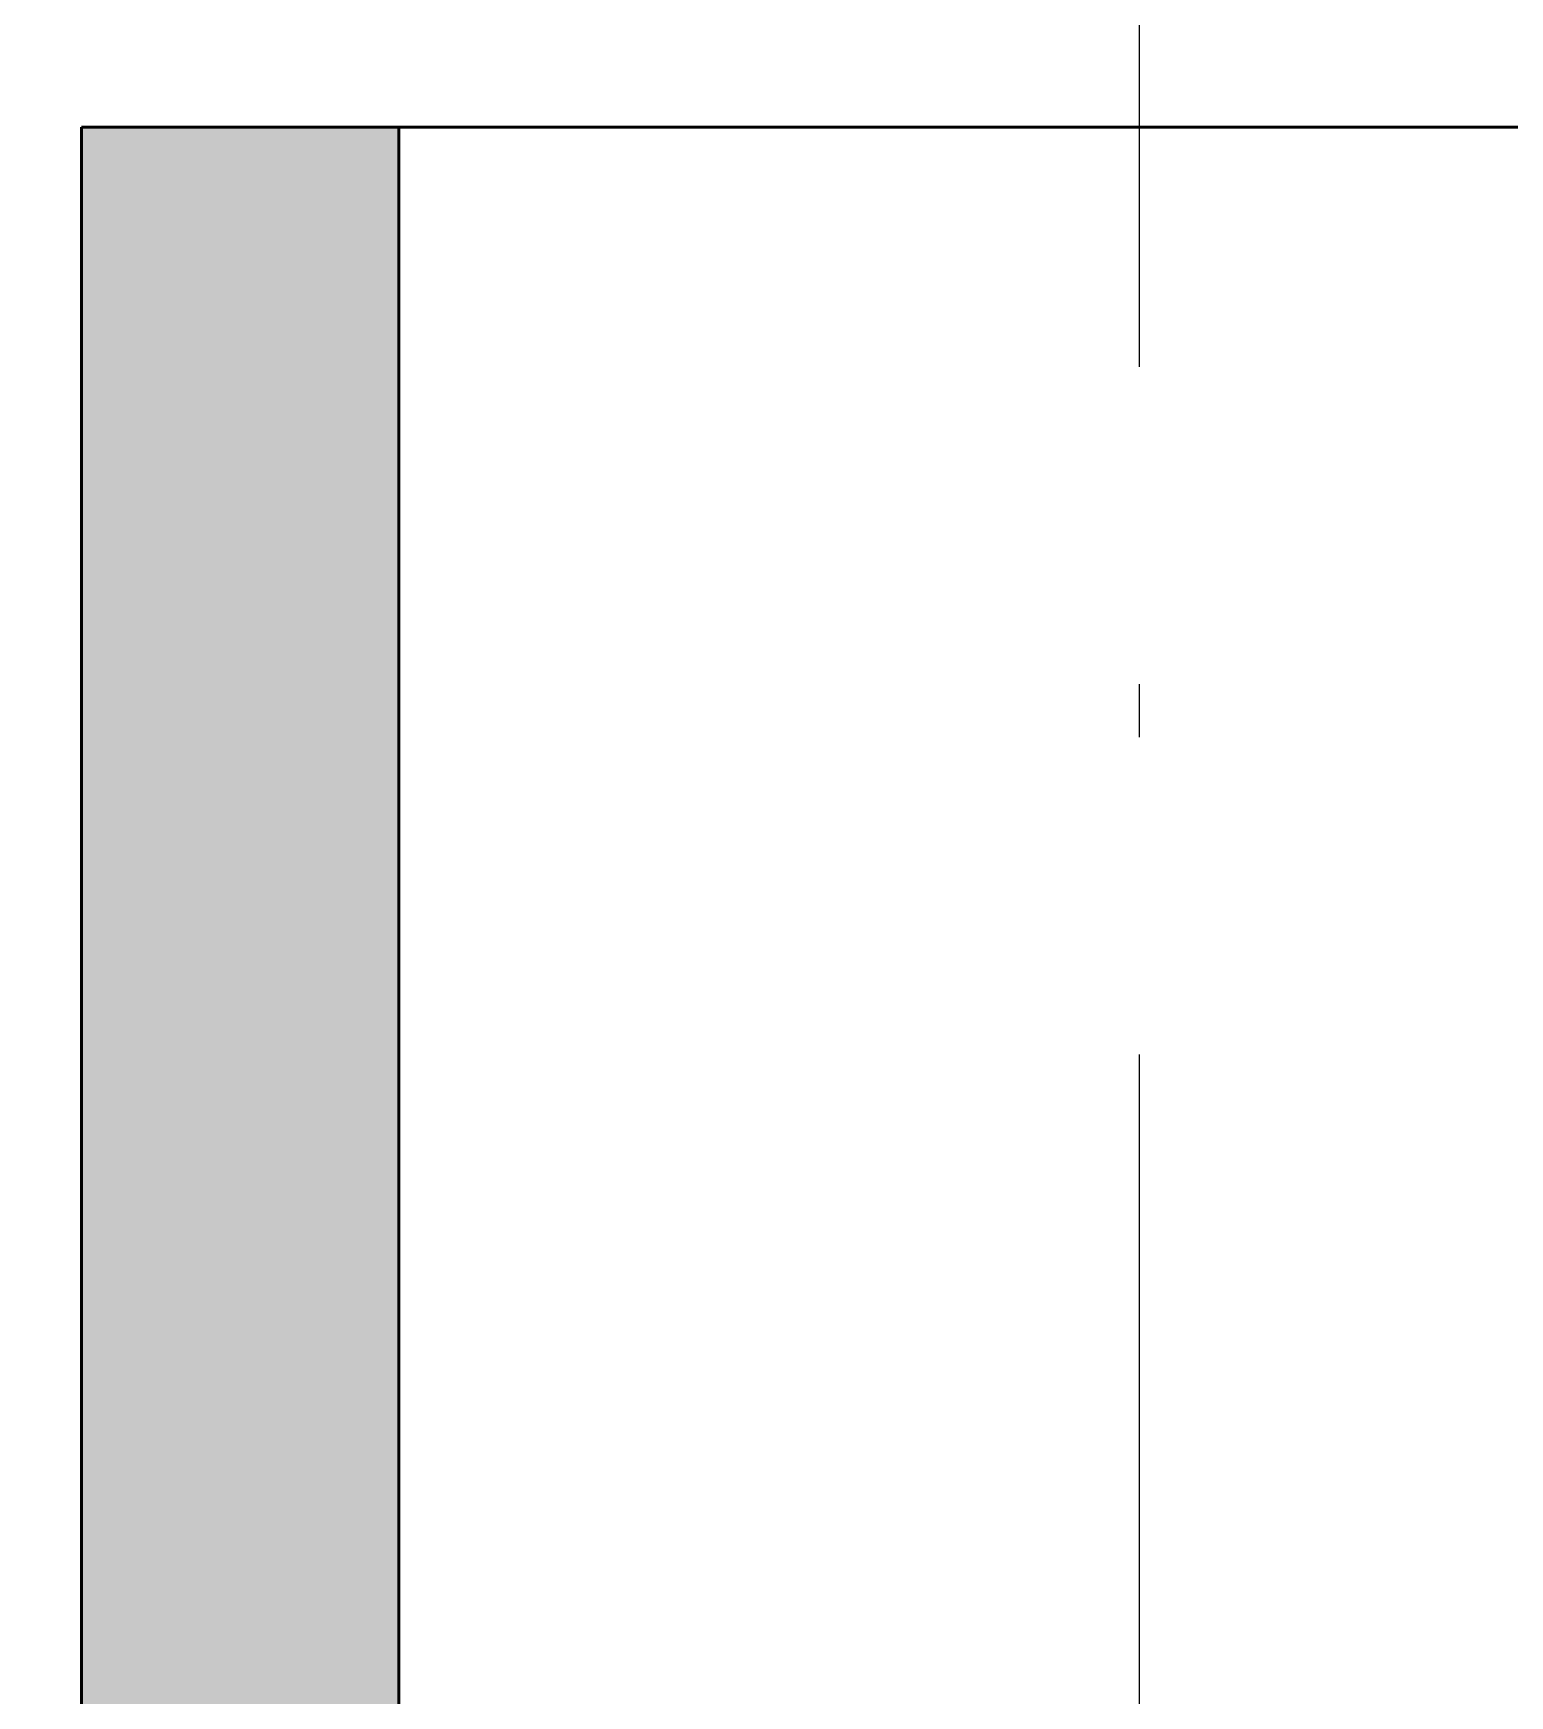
# Model space of a CAD drawing. Header units: millimetres. Extents: x 0 to 594, y 0 to 420.
# Drawn here: x 82.386 to 85.875, y 369.64 to 373.567 of the extents above; entities that cross this region are included whole.
import ezdxf

# ---------------------------------------------------------------- set-up
doc = ezdxf.new("R2010")
doc.units = ezdxf.units.MM
doc.linetypes.add('ISO04-TRAZO-PUNTO', pattern=[7.625, 6, -0.75, 0.125, -0.75])
for name, color, linetype, lineweight in [('01-VISIBLE', 7, 'CONTINUOUS', 50), ('03-EJE', 1, 'ISO04-TRAZO-PUNTO', 25), ('05-RAYADO', 8, 'CONTINUOUS', 25), ('08-FINA', 5, 'CONTINUOUS', 25)]:
    doc.layers.add(name, color=color, linetype=linetype, lineweight=lineweight)

msp = doc.modelspace()

# ---------------------------------------------------------------- hatches: boundary and pattern name
at = {"layer": '05-RAYADO'}
h = msp.add_hatch(color=7, dxfattribs=at)
h.dxf.hatch_style = 1
h.paths.add_polyline_path([(83.25, 49.7547), (82.5, 49.7547), (82.5, 373.3453), (83.25, 373.3453)])

# ---------------------------------------------------------------- linework, layer by layer
at = {"layer": '01-VISIBLE'}
for p, q in [((82.5, 49.7547), (82.5, 373.3453)), ((83.25, 373.3453), (82.5, 373.3453)), ((83.25, 49.7547), (83.25, 373.3453))]:
    msp.add_line(p, q, dxfattribs=at)
msp.add_lwpolyline([(86.75, 373.3453), (86.5978, 373.3453), (86.4457, 373.3453), (86.2935, 373.3453), (86.1413, 373.3453), (85.9891, 373.3453), (85.837, 373.3453), (85.6848, 373.3453), (85.5326, 373.3453), (85.3804, 373.3453), (85.2283, 373.3453), (85.0761, 373.3453), (84.9239, 373.3453), (84.7717, 373.3453), (84.6196, 373.3453), (84.4674, 373.3453), (84.3152, 373.3453), (84.163, 373.3453), (84.0109, 373.3453), (83.8587, 373.3453), (83.7065, 373.3453), (83.5543, 373.3453), (83.4022, 373.3453), (83.25, 373.3453)], dxfattribs=at)
at = {"layer": '03-EJE'}
msp.add_line((85, 29.6547), (85, 384.3453), dxfattribs=at)
at = {"layer": '08-FINA'}
msp.add_circle((89.8, 372.8453), 10.75, dxfattribs=at)

doc.saveas('drawing.dxf')
